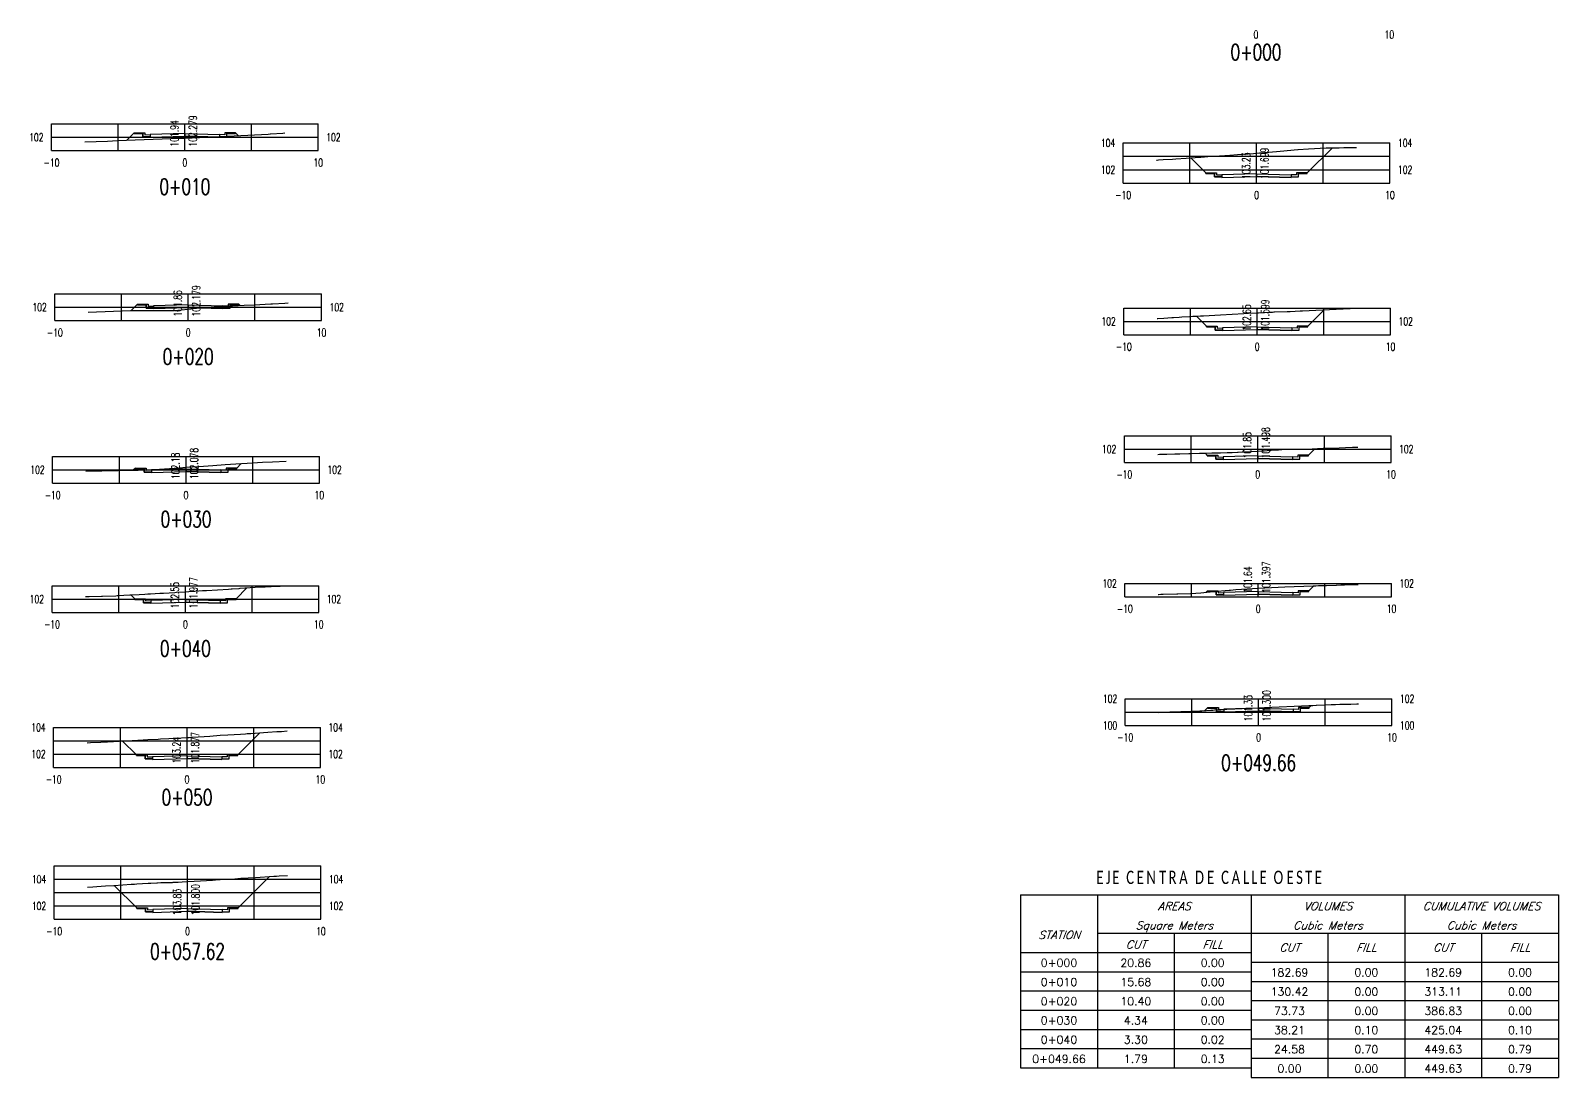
# Model space of a CAD drawing. Header units: metres. Extents: x 604533 to 608048, y 1310709 to 1311860.
# Drawn here: x 605366.2 to 605480.8, y 1311046 to 1311124.5 of the extents above; entities that cross this region are included whole.
import ezdxf
from ezdxf.enums import TextEntityAlignment as Align

# ---------------------------------------------------------------- set-up
doc = ezdxf.new("R2010")
doc.units = ezdxf.units.M
doc.header["$LTSCALE"] = 0.0254
doc.header["$MEASUREMENT"] = 0
for name, color, linetype in [('A CIVIL', 6, 'Continuous'), ('perfiles', 3, 'Continuous'), ('XDATUM', 5, 'Continuous'), ('XEG', 6, 'Continuous'), ('XFG', 1, 'Continuous'), ('XGRID', 2, 'Continuous'), ('XGRIDT', 4, 'Continuous')]:
    doc.layers.add(name, color=color, linetype=linetype)
doc.styles.add('ALINEAMIENTO', font='romans.shx', dxfattribs={"width": 0.7, "height": 1})
doc.styles.add('ALINEAMIENTO 2', font='romans.shx', dxfattribs={"width": 0.7, "height": 0.6})
doc.styles.add('C6O', font='COMPLEX', dxfattribs={"oblique": 20, "height": 0.083333})
doc.styles.add('S6', font='SIMPLEX', dxfattribs={"height": 0.083333})

# ---------------------------------------------------------------- blocks, each defined once
blk = doc.blocks.new('vtitmet')
for p, q in [((0, 0.6), (0, 0.2)), ((0, 0.6), (5.6, 0.6)), ((0.8, 0.6), (0.8, 0)), ((2.4, 0.6), (2.4, 0)), ((4, 0.6), (4, -0.1)), ((5.6, 0.6), (5.6, -0.1)), ((0, 0.2), (0, 0)), ((0.8, 0.2), (5.6, 0.2)), ((1.6, 0.2), (1.6, 0)), ((3.2, 0.2), (3.2, -0.1)), ((4.8, 0.2), (4.8, -0.1)), ((0, 0), (2.4, 0)), ((2.4, -0.1), (5.6, -0.1))]:
    blk.add_line(p, q)
at = {"style": 'C6O', "oblique": 20}
for s, height, p in [('AREAS', 0.0833, (1.6, 0.441)), ('VOLUMES', 0.0833, (3.2, 0.441)), ('CUMULATIVE VOLUMES', 0.08333, (4.8, 0.441)), ('Square Meters', 0.08333, (1.6, 0.241)), ('Cubic Meters', 0.08333, (3.2, 0.241)), ('Cubic Meters', 0.08333, (4.8, 0.241)), ('STATION', 0.0833, (0.4, 0.141)), ('CUT', 0.0833, (1.2, 0.041)), ('FILL', 0.0833, (2, 0.041)), ('CUT', 0.0833, (2.8, 0.01)), ('FILL', 0.0833, (3.6, 0.01)), ('CUT', 0.0833, (4.4, 0.01)), ('FILL', 0.0833, (5.2, 0.01))]:
    blk.add_text(s, height=height, dxfattribs=at).set_placement(p, align=Align.CENTER)
blk = doc.blocks.new('vtabimp')
for p, q in [((0, 0), (0, -0.2)), ((0.8, 0), (0.8, -0.2)), ((1.6, 0), (1.6, -0.2)), ((2.4, 0), (2.4, -0.3)), ((3.2, -0.1), (3.2, -0.3)), ((4, -0.1), (4, -0.3)), ((4.8, -0.1), (4.8, -0.3)), ((5.6, -0.1), (5.6, -0.3)), ((0, -0.2), (2.4, -0.2)), ((2.4, -0.3), (5.6, -0.3))]:
    blk.add_line(p, q)
at = {"style": 'S6'}
for tag, p in [('0000+00', (0.4, -0.149)), ('CUTA', (1.2, -0.149)), ('FILLA', (2, -0.149)), ('CUTV', (2.8, -0.249)), ('FILLV', (3.6, -0.249)), ('CUMCUTV', (4.4, -0.249)), ('CUMFILLV', (5.2, -0.249))]:
    blk.add_attdef(tag, text='', height=0.0833, dxfattribs=at).set_placement(p, align=Align.CENTER)

msp = doc.modelspace()

# ---------------------------------------------------------------- linework, layer by layer
at = {"layer": 'XDATUM', "ltscale": 20000}
for points in [[(605373.453, 1311116.239), (605374.007, 1311116.794), (605374.007, 1311116.744), (605374.657, 1311116.744), (605374.657, 1311116.494), (605375.207, 1311116.494), (605375.208, 1311116.464), (605377.807, 1311116.542), (605377.807, 1311116.742), (605377.807, 1311116.542), (605380.406, 1311116.464), (605380.407, 1311116.494), (605380.957, 1311116.494), (605380.957, 1311116.744), (605381.607, 1311116.744), (605381.607, 1311116.794), (605381.815, 1311116.586)], [(605453.239, 1311114.925), (605454.377, 1311113.788), (605454.377, 1311113.738), (605455.027, 1311113.738), (605455.027, 1311113.488), (605455.577, 1311113.488), (605455.577, 1311113.458), (605458.177, 1311113.536), (605458.177, 1311113.736), (605458.177, 1311113.536), (605460.776, 1311113.458), (605460.777, 1311113.488), (605461.327, 1311113.488), (605461.327, 1311113.738), (605461.977, 1311113.738), (605461.977, 1311113.788), (605463.861, 1311115.672)], [(605373.774, 1311103.478), (605374.254, 1311103.959), (605374.254, 1311103.909), (605374.904, 1311103.909), (605374.904, 1311103.659), (605375.454, 1311103.659), (605375.455, 1311103.629), (605378.054, 1311103.707), (605378.054, 1311103.907), (605378.054, 1311103.707), (605380.653, 1311103.629), (605380.654, 1311103.659), (605381.204, 1311103.659), (605381.204, 1311103.909), (605381.854, 1311103.909), (605381.854, 1311103.959), (605381.949, 1311103.864)], [(605453.678, 1311103.059), (605454.42, 1311102.317), (605454.42, 1311102.267), (605455.07, 1311102.267), (605455.07, 1311102.017), (605455.62, 1311102.017), (605455.621, 1311101.987), (605458.22, 1311102.065), (605458.22, 1311102.265), (605458.22, 1311102.065), (605460.819, 1311101.987), (605460.82, 1311102.017), (605461.37, 1311102.017), (605461.37, 1311102.267), (605462.02, 1311102.267), (605462.02, 1311102.317), (605463.239, 1311103.536)], [(605454.313, 1311092.788), (605454.46, 1311092.641), (605454.46, 1311092.591), (605455.11, 1311092.591), (605455.11, 1311092.341), (605455.66, 1311092.341), (605455.66, 1311092.311), (605458.26, 1311092.389), (605458.26, 1311092.589), (605458.26, 1311092.389), (605460.859, 1311092.311), (605460.86, 1311092.341), (605461.41, 1311092.341), (605461.41, 1311092.591), (605462.06, 1311092.591), (605462.06, 1311092.641), (605462.538, 1311093.12)], [(605373.925, 1311091.503), (605374.093, 1311091.67), (605374.093, 1311091.62), (605374.743, 1311091.62), (605374.743, 1311091.37), (605375.293, 1311091.37), (605375.294, 1311091.341), (605377.893, 1311091.419), (605377.893, 1311091.619), (605377.893, 1311091.419), (605380.492, 1311091.341), (605380.493, 1311091.37), (605381.043, 1311091.37), (605381.043, 1311091.62), (605381.693, 1311091.62), (605381.693, 1311091.67), (605382.035, 1311092.013)], [(605373.757, 1311082.166), (605374.045, 1311081.878), (605374.045, 1311081.828), (605374.695, 1311081.828), (605374.695, 1311081.578), (605375.245, 1311081.578), (605375.246, 1311081.549), (605377.845, 1311081.627), (605377.845, 1311081.827), (605377.845, 1311081.627), (605380.444, 1311081.549), (605380.445, 1311081.578), (605380.995, 1311081.578), (605380.995, 1311081.828), (605381.645, 1311081.828), (605381.645, 1311081.878), (605382.46, 1311082.694)], [(605454.387, 1311082.361), (605454.496, 1311082.47), (605454.496, 1311082.42), (605455.146, 1311082.42), (605455.146, 1311082.17), (605455.696, 1311082.17), (605455.697, 1311082.141), (605458.296, 1311082.219), (605458.296, 1311082.419), (605458.296, 1311082.219), (605460.895, 1311082.141), (605460.896, 1311082.17), (605461.446, 1311082.17), (605461.446, 1311082.42), (605462.096, 1311082.42), (605462.096, 1311082.47), (605462.467, 1311082.841)], [(605454.294, 1311073.496), (605454.53, 1311073.732), (605454.53, 1311073.682), (605455.18, 1311073.682), (605455.18, 1311073.432), (605455.73, 1311073.432), (605455.731, 1311073.402), (605458.33, 1311073.48), (605458.33, 1311073.681), (605458.33, 1311073.48), (605460.929, 1311073.402), (605460.93, 1311073.432), (605461.48, 1311073.432), (605461.48, 1311073.682), (605462.13, 1311073.682), (605462.13, 1311073.732), (605462.273, 1311073.876)], [(605373.113, 1311071.216), (605374.168, 1311070.161), (605374.168, 1311070.111), (605374.818, 1311070.111), (605374.818, 1311069.861), (605375.368, 1311069.861), (605375.368, 1311069.832), (605377.968, 1311069.91), (605377.968, 1311070.11), (605377.968, 1311069.91), (605380.567, 1311069.832), (605380.568, 1311069.861), (605381.118, 1311069.861), (605381.118, 1311070.111), (605381.768, 1311070.111), (605381.768, 1311070.161), (605383.433, 1311071.827)], [(605372.515, 1311060.389), (605374.208, 1311058.697), (605374.208, 1311058.647), (605374.858, 1311058.647), (605374.858, 1311058.397), (605375.408, 1311058.397), (605375.408, 1311058.367), (605378.008, 1311058.445), (605378.008, 1311058.645), (605378.008, 1311058.445), (605380.607, 1311058.367), (605380.608, 1311058.397), (605381.158, 1311058.397), (605381.158, 1311058.647), (605381.808, 1311058.647), (605381.808, 1311058.697), (605384.161, 1311061.05)]]:
    msp.add_lwpolyline(points, dxfattribs=at)
at = {"layer": 'XEG', "ltscale": 20000}
for points in [[(605370.307, 1311116.122), (605371.995, 1311116.184), (605372.762, 1311116.213), (605377.418, 1311116.391), (605377.807, 1311116.405), (605379.466, 1311116.463), (605384.048, 1311116.703), (605384.202, 1311116.712), (605384.227, 1311116.713), (605385.16, 1311116.776), (605385.307, 1311116.787)], [(605450.677, 1311114.756), (605450.711, 1311114.758), (605450.831, 1311114.766), (605451.173, 1311114.787), (605451.867, 1311114.831), (605452.122, 1311114.849), (605452.886, 1311114.9), (605453.57, 1311114.949), (605453.878, 1311114.97), (605453.998, 1311114.978), (605454.801, 1311115.037), (605454.821, 1311115.038), (605454.833, 1311115.039), (605455.387, 1311115.08), (605455.79, 1311115.107), (605456.182, 1311115.133), (605456.74, 1311115.17), (605457.023, 1311115.189), (605457.163, 1311115.199), (605457.958, 1311115.253), (605458.177, 1311115.27), (605458.404, 1311115.287), (605458.652, 1311115.306), (605458.76, 1311115.313), (605458.874, 1311115.321), (605459.105, 1311115.342), (605459.955, 1311115.414), (605461.262, 1311115.537), (605461.284, 1311115.539), (605461.287, 1311115.539), (605461.293, 1311115.539), (605462.061, 1311115.598), (605463.387, 1311115.663), (605463.713, 1311115.669), (605464.104, 1311115.677), (605464.368, 1311115.682), (605464.724, 1311115.689), (605464.961, 1311115.693), (605465.338, 1311115.699), (605465.612, 1311115.704), (605465.677, 1311115.706)], [(605370.554, 1311103.364), (605373.736, 1311103.478), (605374.263, 1311103.478), (605374.516, 1311103.478), (605375.108, 1311103.478), (605375.347, 1311103.478), (605375.923, 1311103.478), (605376.108, 1311103.478), (605376.325, 1311103.478), (605376.679, 1311103.478), (605376.882, 1311103.478), (605376.995, 1311103.478), (605378.054, 1311103.589), (605378.89, 1311103.676), (605379.389, 1311103.728), (605380.015, 1311103.764), (605380.738, 1311103.803), (605380.993, 1311103.816), (605381.384, 1311103.835), (605382.247, 1311103.88), (605383.013, 1311103.917), (605384.262, 1311103.978), (605384.326, 1311103.982), (605384.369, 1311103.984), (605385.296, 1311104.037), (605385.554, 1311104.051)], [(605450.72, 1311102.887), (605450.763, 1311102.889), (605451.211, 1311102.916), (605451.824, 1311102.951), (605451.941, 1311102.958), (605452.366, 1311102.982), (605452.578, 1311102.995), (605453.154, 1311103.029), (605453.405, 1311103.044), (605453.726, 1311103.061), (605453.971, 1311103.073), (605454.203, 1311103.085), (605455.48, 1311103.166), (605455.48, 1311103.166), (605455.48, 1311103.166), (605455.481, 1311103.166), (605457.224, 1311103.26), (605457.56, 1311103.278), (605458.22, 1311103.313), (605458.313, 1311103.318), (605458.647, 1311103.334), (605459.11, 1311103.353), (605459.373, 1311103.367), (605459.465, 1311103.371), (605459.528, 1311103.374), (605460.462, 1311103.408), (605460.479, 1311103.408), (605460.493, 1311103.409), (605460.513, 1311103.41), (605460.7, 1311103.416), (605461.445, 1311103.453), (605461.597, 1311103.461), (605461.615, 1311103.461), (605464.134, 1311103.577), (605465.72, 1311103.646)], [(605450.76, 1311092.698), (605450.902, 1311092.701), (605451.451, 1311092.72), (605452.038, 1311092.733), (605452.425, 1311092.746), (605453.091, 1311092.759), (605453.287, 1311092.766), (605453.9, 1311092.778), (605453.986, 1311092.781), (605454.377, 1311092.789), (605454.409, 1311092.791), (605454.832, 1311092.801), (605454.841, 1311092.802), (605455.47, 1311092.817), (605455.975, 1311092.841), (605456.317, 1311092.841), (605456.326, 1311092.841), (605456.354, 1311092.841), (605456.745, 1311092.868), (605456.759, 1311092.869), (605456.776, 1311092.87), (605456.807, 1311092.871), (605457.097, 1311092.894), (605457.166, 1311092.897), (605458.26, 1311092.937), (605458.29, 1311092.938), (605458.568, 1311092.953), (605458.675, 1311092.96), (605458.756, 1311092.965), (605458.959, 1311092.978), (605459.277, 1311093.001), (605459.608, 1311093.025), (605459.81, 1311093.031), (605460.06, 1311093.049), (605461.832, 1311093.089), (605461.843, 1311093.09), (605461.927, 1311093.091), (605463.173, 1311093.149), (605463.488, 1311093.159), (605464.364, 1311093.197), (605464.853, 1311093.212), (605465.37, 1311093.233), (605465.76, 1311093.245)], [(605370.393, 1311091.425), (605374.007, 1311091.505), (605374.299, 1311091.512), (605375.188, 1311091.541), (605377.387, 1311091.69), (605377.893, 1311091.725), (605378.848, 1311091.791), (605379.914, 1311091.871), (605380.834, 1311091.932), (605381.62, 1311091.988), (605382.488, 1311092.041), (605383.631, 1311092.1), (605384.385, 1311092.135), (605385.393, 1311092.185)], [(605370.345, 1311082.035), (605370.519, 1311082.04), (605370.622, 1311082.043), (605371.544, 1311082.069), (605371.64, 1311082.073), (605372.619, 1311082.099), (605372.733, 1311082.106), (605372.758, 1311082.107), (605372.784, 1311082.109), (605373.671, 1311082.161), (605373.867, 1311082.172), (605374.379, 1311082.202), (605374.805, 1311082.225), (605375.038, 1311082.239), (605375.225, 1311082.249), (605375.941, 1311082.288), (605376.088, 1311082.296), (605376.207, 1311082.303), (605377.043, 1311082.349), (605377.149, 1311082.356), (605377.187, 1311082.358), (605377.845, 1311082.399), (605378.114, 1311082.415), (605378.561, 1311082.443), (605379.14, 1311082.48), (605379.42, 1311082.501), (605380.253, 1311082.55), (605381.082, 1311082.599), (605381.281, 1311082.611), (605381.316, 1311082.613), (605381.336, 1311082.615), (605381.358, 1311082.616), (605381.888, 1311082.651), (605381.953, 1311082.656), (605382.298, 1311082.686), (605382.419, 1311082.692), (605382.706, 1311082.705), (605383.078, 1311082.735), (605383.551, 1311082.755), (605383.818, 1311082.774), (605384.273, 1311082.792), (605384.81, 1311082.817), (605384.907, 1311082.823), (605384.961, 1311082.827), (605385.345, 1311082.843)], [(605450.796, 1311082.203), (605450.831, 1311082.204), (605451.003, 1311082.206), (605451.182, 1311082.209), (605452.193, 1311082.239), (605452.282, 1311082.241), (605453.213, 1311082.27), (605453.24, 1311082.271), (605453.243, 1311082.271), (605453.992, 1311082.325), (605454.438, 1311082.366), (605454.95, 1311082.41), (605456.129, 1311082.521), (605456.221, 1311082.529), (605456.618, 1311082.563), (605458.296, 1311082.658), (605460.297, 1311082.771), (605462.427, 1311082.839), (605462.625, 1311082.848), (605462.824, 1311082.856), (605462.968, 1311082.861), (605463.345, 1311082.874), (605463.427, 1311082.876), (605464.136, 1311082.9), (605464.17, 1311082.901), (605464.494, 1311082.912), (605464.743, 1311082.92), (605464.766, 1311082.921), (605465.031, 1311082.93), (605465.275, 1311082.938), (605465.359, 1311082.938), (605465.573, 1311082.945), (605465.787, 1311082.944), (605465.796, 1311082.944)], [(605450.83, 1311073.358), (605450.892, 1311073.36), (605450.943, 1311073.362), (605451.53, 1311073.381), (605451.561, 1311073.381), (605451.577, 1311073.381), (605451.665, 1311073.385), (605452.489, 1311073.411), (605452.565, 1311073.415), (605453.141, 1311073.434), (605453.238, 1311073.44), (605453.484, 1311073.448), (605453.622, 1311073.457), (605453.933, 1311073.475), (605454.076, 1311073.483), (605454.747, 1311073.523), (605454.905, 1311073.533), (605455.012, 1311073.54), (605456.414, 1311073.623), (605456.433, 1311073.624), (605456.547, 1311073.631), (605456.929, 1311073.647), (605457.09, 1311073.654), (605457.373, 1311073.666), (605457.748, 1311073.683), (605458.33, 1311073.707), (605458.778, 1311073.727), (605462.093, 1311073.868), (605462.387, 1311073.881), (605462.645, 1311073.893), (605462.68, 1311073.894), (605463.302, 1311073.921), (605463.769, 1311073.94), (605464.083, 1311073.952), (605464.417, 1311073.962), (605464.727, 1311073.966), (605465.248, 1311073.98), (605465.689, 1311073.984), (605465.83, 1311073.987)], [(605370.468, 1311071.079), (605370.739, 1311071.093), (605371.502, 1311071.132), (605372.005, 1311071.159), (605373.337, 1311071.227), (605373.369, 1311071.229), (605373.452, 1311071.233), (605374.673, 1311071.295), (605374.745, 1311071.299), (605374.823, 1311071.303), (605374.933, 1311071.308), (605375.036, 1311071.314), (605375.796, 1311071.353), (605375.983, 1311071.363), (605376.616, 1311071.399), (605376.918, 1311071.415), (605377.112, 1311071.425), (605377.968, 1311071.474), (605378.119, 1311071.483), (605378.296, 1311071.494), (605378.377, 1311071.5), (605379.668, 1311071.583), (605380.466, 1311071.635), (605381.03, 1311071.671), (605381.987, 1311071.733), (605382.352, 1311071.756), (605382.49, 1311071.765), (605382.756, 1311071.783), (605384.038, 1311071.866), (605384.707, 1311071.91), (605385.066, 1311071.934), (605385.468, 1311071.961)], [(605370.508, 1311060.25), (605370.908, 1311060.278), (605371.2, 1311060.299), (605371.847, 1311060.345), (605372.49, 1311060.388), (605373.155, 1311060.432), (605373.777, 1311060.47), (605374.035, 1311060.486), (605374.21, 1311060.497), (605375.054, 1311060.547), (605375.167, 1311060.554), (605375.251, 1311060.559), (605375.713, 1311060.585), (605375.742, 1311060.587), (605375.761, 1311060.587), (605376.003, 1311060.595), (605376.028, 1311060.595), (605376.079, 1311060.597), (605376.494, 1311060.607), (605376.88, 1311060.615), (605376.922, 1311060.617), (605377.002, 1311060.622), (605377.312, 1311060.632), (605377.617, 1311060.649), (605377.948, 1311060.67), (605378.008, 1311060.673), (605378.5, 1311060.703), (605378.973, 1311060.732), (605379.87, 1311060.787), (605380.098, 1311060.802), (605380.796, 1311060.845), (605381.548, 1311060.89), (605382.002, 1311060.918), (605383.104, 1311060.985), (605384.483, 1311061.07), (605384.625, 1311061.079), (605384.681, 1311061.082), (605384.887, 1311061.095), (605385.508, 1311061.13)]]:
    msp.add_lwpolyline(points, dxfattribs=at)
at = {"layer": 'XFG', "ltscale": 20000}
for points in [[(605374.007, 1311116.794), (605374.007, 1311116.794), (605373.453, 1311116.239)], [(605374.007, 1311116.794), (605374.657, 1311116.794), (605374.657, 1311116.744), (605374.007, 1311116.744), (605374.007, 1311116.794)], [(605374.807, 1311116.644), (605375.207, 1311116.664), (605375.207, 1311116.494), (605374.657, 1311116.494), (605374.657, 1311116.794), (605374.807, 1311116.794), (605374.807, 1311116.644)], [(605377.807, 1311116.742), (605375.207, 1311116.664), (605375.207, 1311116.464), (605377.807, 1311116.542)], [(605377.807, 1311116.742), (605380.407, 1311116.664), (605380.407, 1311116.464), (605377.807, 1311116.542)], [(605380.807, 1311116.644), (605380.407, 1311116.664), (605380.407, 1311116.494), (605380.957, 1311116.494), (605380.957, 1311116.794), (605380.807, 1311116.794), (605380.807, 1311116.644)], [(605381.607, 1311116.794), (605380.957, 1311116.794), (605380.957, 1311116.744), (605381.607, 1311116.744), (605381.607, 1311116.794)], [(605381.607, 1311116.794), (605381.607, 1311116.794), (605381.815, 1311116.586)], [(605454.377, 1311113.788), (605454.377, 1311113.788), (605453.239, 1311114.925)], [(605461.977, 1311113.788), (605461.977, 1311113.788), (605463.861, 1311115.672)], [(605454.377, 1311113.788), (605455.027, 1311113.788), (605455.027, 1311113.738), (605454.377, 1311113.738), (605454.377, 1311113.788)], [(605455.177, 1311113.638), (605455.577, 1311113.658), (605455.577, 1311113.488), (605455.027, 1311113.488), (605455.027, 1311113.788), (605455.177, 1311113.788), (605455.177, 1311113.638)], [(605458.177, 1311113.736), (605455.577, 1311113.658), (605455.577, 1311113.458), (605458.177, 1311113.536)], [(605458.177, 1311113.736), (605460.777, 1311113.658), (605460.777, 1311113.458), (605458.177, 1311113.536)], [(605461.177, 1311113.638), (605460.777, 1311113.658), (605460.777, 1311113.488), (605461.327, 1311113.488), (605461.327, 1311113.788), (605461.177, 1311113.788), (605461.177, 1311113.638)], [(605461.977, 1311113.788), (605461.327, 1311113.788), (605461.327, 1311113.738), (605461.977, 1311113.738), (605461.977, 1311113.788)], [(605374.254, 1311103.959), (605374.254, 1311103.959), (605373.774, 1311103.478)], [(605374.254, 1311103.959), (605374.904, 1311103.959), (605374.904, 1311103.909), (605374.254, 1311103.909), (605374.254, 1311103.959)], [(605375.054, 1311103.809), (605375.454, 1311103.829), (605375.454, 1311103.659), (605374.904, 1311103.659), (605374.904, 1311103.959), (605375.054, 1311103.959), (605375.054, 1311103.809)], [(605378.054, 1311103.907), (605375.454, 1311103.829), (605375.454, 1311103.629), (605378.054, 1311103.707)], [(605378.054, 1311103.907), (605380.654, 1311103.829), (605380.654, 1311103.629), (605378.054, 1311103.707)], [(605381.054, 1311103.809), (605380.654, 1311103.829), (605380.654, 1311103.659), (605381.204, 1311103.659), (605381.204, 1311103.959), (605381.054, 1311103.959), (605381.054, 1311103.809)], [(605381.854, 1311103.959), (605381.204, 1311103.959), (605381.204, 1311103.909), (605381.854, 1311103.909), (605381.854, 1311103.959)], [(605381.854, 1311103.959), (605381.854, 1311103.959), (605381.949, 1311103.864)], [(605462.02, 1311102.317), (605462.02, 1311102.317), (605463.239, 1311103.536)], [(605454.42, 1311102.317), (605454.42, 1311102.317), (605453.678, 1311103.059)], [(605454.42, 1311102.317), (605455.07, 1311102.317), (605455.07, 1311102.267), (605454.42, 1311102.267), (605454.42, 1311102.317)], [(605455.22, 1311102.167), (605455.62, 1311102.187), (605455.62, 1311102.017), (605455.07, 1311102.017), (605455.07, 1311102.317), (605455.22, 1311102.317), (605455.22, 1311102.167)], [(605458.22, 1311102.265), (605455.62, 1311102.187), (605455.62, 1311101.987), (605458.22, 1311102.065)], [(605458.22, 1311102.265), (605460.82, 1311102.187), (605460.82, 1311101.987), (605458.22, 1311102.065)], [(605461.22, 1311102.167), (605460.82, 1311102.187), (605460.82, 1311102.017), (605461.37, 1311102.017), (605461.37, 1311102.317), (605461.22, 1311102.317), (605461.22, 1311102.167)], [(605462.02, 1311102.317), (605461.37, 1311102.317), (605461.37, 1311102.267), (605462.02, 1311102.267), (605462.02, 1311102.317)], [(605462.06, 1311092.641), (605462.06, 1311092.641), (605462.538, 1311093.12)], [(605381.693, 1311091.67), (605381.693, 1311091.67), (605382.035, 1311092.013)], [(605454.46, 1311092.641), (605454.46, 1311092.641), (605454.313, 1311092.788)], [(605454.46, 1311092.641), (605455.11, 1311092.641), (605455.11, 1311092.591), (605454.46, 1311092.591), (605454.46, 1311092.641)], [(605455.26, 1311092.491), (605455.66, 1311092.511), (605455.66, 1311092.341), (605455.11, 1311092.341), (605455.11, 1311092.641), (605455.26, 1311092.641), (605455.26, 1311092.491)], [(605458.26, 1311092.589), (605455.66, 1311092.511), (605455.66, 1311092.311), (605458.26, 1311092.389)], [(605458.26, 1311092.589), (605460.86, 1311092.511), (605460.86, 1311092.311), (605458.26, 1311092.389)], [(605461.26, 1311092.491), (605460.86, 1311092.511), (605460.86, 1311092.341), (605461.41, 1311092.341), (605461.41, 1311092.641), (605461.26, 1311092.641), (605461.26, 1311092.491)], [(605462.06, 1311092.641), (605461.41, 1311092.641), (605461.41, 1311092.591), (605462.06, 1311092.591), (605462.06, 1311092.641)], [(605374.093, 1311091.67), (605374.093, 1311091.67), (605373.925, 1311091.503)], [(605374.093, 1311091.67), (605374.743, 1311091.67), (605374.743, 1311091.62), (605374.093, 1311091.62), (605374.093, 1311091.67)], [(605374.893, 1311091.52), (605375.293, 1311091.54), (605375.293, 1311091.37), (605374.743, 1311091.37), (605374.743, 1311091.67), (605374.893, 1311091.67), (605374.893, 1311091.52)], [(605377.893, 1311091.619), (605375.293, 1311091.54), (605375.293, 1311091.341), (605377.893, 1311091.419)], [(605377.893, 1311091.619), (605380.493, 1311091.54), (605380.493, 1311091.341), (605377.893, 1311091.419)], [(605380.893, 1311091.52), (605380.493, 1311091.54), (605380.493, 1311091.37), (605381.043, 1311091.37), (605381.043, 1311091.67), (605380.893, 1311091.67), (605380.893, 1311091.52)], [(605381.693, 1311091.67), (605381.043, 1311091.67), (605381.043, 1311091.62), (605381.693, 1311091.62), (605381.693, 1311091.67)], [(605381.645, 1311081.878), (605381.645, 1311081.878), (605382.46, 1311082.694)], [(605462.096, 1311082.47), (605462.096, 1311082.47), (605462.467, 1311082.841)], [(605374.045, 1311081.878), (605374.045, 1311081.878), (605373.757, 1311082.166)], [(605374.045, 1311081.878), (605374.695, 1311081.878), (605374.695, 1311081.828), (605374.045, 1311081.828), (605374.045, 1311081.878)], [(605374.845, 1311081.728), (605375.245, 1311081.748), (605375.245, 1311081.578), (605374.695, 1311081.578), (605374.695, 1311081.878), (605374.845, 1311081.878), (605374.845, 1311081.728)], [(605377.845, 1311081.827), (605375.245, 1311081.748), (605375.245, 1311081.549), (605377.845, 1311081.627)], [(605377.845, 1311081.827), (605380.445, 1311081.748), (605380.445, 1311081.549), (605377.845, 1311081.627)], [(605380.845, 1311081.728), (605380.445, 1311081.748), (605380.445, 1311081.578), (605380.995, 1311081.578), (605380.995, 1311081.878), (605380.845, 1311081.878), (605380.845, 1311081.728)], [(605381.645, 1311081.878), (605380.995, 1311081.878), (605380.995, 1311081.828), (605381.645, 1311081.828), (605381.645, 1311081.878)], [(605454.496, 1311082.47), (605454.496, 1311082.47), (605454.387, 1311082.361)], [(605454.496, 1311082.47), (605455.146, 1311082.47), (605455.146, 1311082.42), (605454.496, 1311082.42), (605454.496, 1311082.47)], [(605455.296, 1311082.32), (605455.696, 1311082.34), (605455.696, 1311082.17), (605455.146, 1311082.17), (605455.146, 1311082.47), (605455.296, 1311082.47), (605455.296, 1311082.32)], [(605458.296, 1311082.419), (605455.696, 1311082.34), (605455.696, 1311082.141), (605458.296, 1311082.219)], [(605458.296, 1311082.419), (605460.896, 1311082.34), (605460.896, 1311082.141), (605458.296, 1311082.219)], [(605461.296, 1311082.32), (605460.896, 1311082.34), (605460.896, 1311082.17), (605461.446, 1311082.17), (605461.446, 1311082.47), (605461.296, 1311082.47), (605461.296, 1311082.32)], [(605462.096, 1311082.47), (605461.446, 1311082.47), (605461.446, 1311082.42), (605462.096, 1311082.42), (605462.096, 1311082.47)], [(605454.53, 1311073.732), (605454.53, 1311073.732), (605454.294, 1311073.496)], [(605454.53, 1311073.732), (605455.18, 1311073.732), (605455.18, 1311073.682), (605454.53, 1311073.682), (605454.53, 1311073.732)], [(605455.33, 1311073.582), (605455.73, 1311073.602), (605455.73, 1311073.432), (605455.18, 1311073.432), (605455.18, 1311073.732), (605455.33, 1311073.732), (605455.33, 1311073.582)], [(605458.33, 1311073.681), (605455.73, 1311073.602), (605455.73, 1311073.402), (605458.33, 1311073.48)], [(605458.33, 1311073.681), (605460.93, 1311073.602), (605460.93, 1311073.402), (605458.33, 1311073.48)], [(605461.33, 1311073.582), (605460.93, 1311073.602), (605460.93, 1311073.432), (605461.48, 1311073.432), (605461.48, 1311073.732), (605461.33, 1311073.732), (605461.33, 1311073.582)], [(605462.13, 1311073.732), (605461.48, 1311073.732), (605461.48, 1311073.682), (605462.13, 1311073.682), (605462.13, 1311073.732)], [(605462.13, 1311073.732), (605462.13, 1311073.732), (605462.273, 1311073.876)], [(605374.168, 1311070.161), (605374.168, 1311070.161), (605373.113, 1311071.216)], [(605381.768, 1311070.161), (605381.768, 1311070.161), (605383.433, 1311071.827)], [(605374.168, 1311070.161), (605374.818, 1311070.161), (605374.818, 1311070.111), (605374.168, 1311070.111), (605374.168, 1311070.161)], [(605374.968, 1311070.011), (605375.368, 1311070.031), (605375.368, 1311069.861), (605374.818, 1311069.861), (605374.818, 1311070.161), (605374.968, 1311070.161), (605374.968, 1311070.011)], [(605377.968, 1311070.11), (605375.368, 1311070.031), (605375.368, 1311069.832), (605377.968, 1311069.91)], [(605377.968, 1311070.11), (605380.568, 1311070.031), (605380.568, 1311069.832), (605377.968, 1311069.91)], [(605380.968, 1311070.011), (605380.568, 1311070.031), (605380.568, 1311069.861), (605381.118, 1311069.861), (605381.118, 1311070.161), (605380.968, 1311070.161), (605380.968, 1311070.011)], [(605381.768, 1311070.161), (605381.118, 1311070.161), (605381.118, 1311070.111), (605381.768, 1311070.111), (605381.768, 1311070.161)], [(605381.808, 1311058.697), (605381.808, 1311058.697), (605384.161, 1311061.05)], [(605374.208, 1311058.697), (605374.208, 1311058.697), (605372.515, 1311060.389)], [(605374.208, 1311058.697), (605374.858, 1311058.697), (605374.858, 1311058.647), (605374.208, 1311058.647), (605374.208, 1311058.697)], [(605375.008, 1311058.547), (605375.408, 1311058.567), (605375.408, 1311058.397), (605374.858, 1311058.397), (605374.858, 1311058.697), (605375.008, 1311058.697), (605375.008, 1311058.547)], [(605378.008, 1311058.645), (605375.408, 1311058.567), (605375.408, 1311058.367), (605378.008, 1311058.445)], [(605378.008, 1311058.645), (605380.608, 1311058.567), (605380.608, 1311058.367), (605378.008, 1311058.445)], [(605381.008, 1311058.547), (605380.608, 1311058.567), (605380.608, 1311058.397), (605381.158, 1311058.397), (605381.158, 1311058.697), (605381.008, 1311058.697), (605381.008, 1311058.547)], [(605381.808, 1311058.697), (605381.158, 1311058.697), (605381.158, 1311058.647), (605381.808, 1311058.647), (605381.808, 1311058.697)]]:
    msp.add_lwpolyline(points, dxfattribs=at)
at = {"layer": 'XGRID', "ltscale": 20000}
for p, q in [((605367.807, 1311115.463), (605367.807, 1311117.463)), ((605367.807, 1311117.463), (605387.807, 1311117.463)), ((605372.807, 1311115.463), (605372.807, 1311117.463)), ((605377.807, 1311115.463), (605377.807, 1311117.463)), ((605382.807, 1311115.463), (605382.807, 1311117.463)), ((605387.807, 1311115.463), (605387.807, 1311117.463)), ((605367.807, 1311116.463), (605387.807, 1311116.463)), ((605448.177, 1311113.037), (605448.177, 1311116.037)), ((605448.177, 1311116.037), (605468.177, 1311116.037)), ((605453.177, 1311113.037), (605453.177, 1311116.037)), ((605458.177, 1311113.037), (605458.177, 1311116.037)), ((605463.177, 1311113.037), (605463.177, 1311116.037)), ((605468.177, 1311113.037), (605468.177, 1311116.037)), ((605367.807, 1311115.463), (605387.807, 1311115.463)), ((605448.177, 1311115.037), (605468.177, 1311115.037)), ((605448.177, 1311114.037), (605468.177, 1311114.037)), ((605448.177, 1311113.037), (605468.177, 1311113.037)), ((605368.054, 1311102.728), (605368.054, 1311104.728)), ((605368.054, 1311104.728), (605388.054, 1311104.728)), ((605373.054, 1311102.728), (605373.054, 1311104.728)), ((605378.054, 1311102.728), (605378.054, 1311104.728)), ((605383.054, 1311102.728), (605383.054, 1311104.728)), ((605388.054, 1311102.728), (605388.054, 1311104.728)), ((605368.054, 1311103.728), (605388.054, 1311103.728)), ((605448.22, 1311101.666), (605448.22, 1311103.666)), ((605448.22, 1311103.666), (605468.22, 1311103.666)), ((605453.22, 1311101.666), (605453.22, 1311103.666)), ((605458.22, 1311101.666), (605458.22, 1311103.666)), ((605463.22, 1311101.666), (605463.22, 1311103.666)), ((605468.22, 1311101.666), (605468.22, 1311103.666)), ((605368.054, 1311102.728), (605388.054, 1311102.728)), ((605448.22, 1311102.666), (605468.22, 1311102.666)), ((605448.22, 1311101.666), (605468.22, 1311101.666)), ((605448.26, 1311092.091), (605448.26, 1311094.091)), ((605448.26, 1311094.091), (605468.26, 1311094.091)), ((605453.26, 1311092.091), (605453.26, 1311094.091)), ((605458.26, 1311092.091), (605458.26, 1311094.091)), ((605463.26, 1311092.091), (605463.26, 1311094.091)), ((605468.26, 1311092.091), (605468.26, 1311094.091)), ((605448.26, 1311093.091), (605468.26, 1311093.091)), ((605367.893, 1311090.541), (605367.893, 1311092.541)), ((605367.893, 1311092.541), (605387.893, 1311092.541)), ((605372.893, 1311090.541), (605372.893, 1311092.541)), ((605377.893, 1311090.541), (605377.893, 1311092.541)), ((605382.893, 1311090.541), (605382.893, 1311092.541)), ((605387.893, 1311090.541), (605387.893, 1311092.541)), ((605448.26, 1311092.091), (605468.26, 1311092.091)), ((605367.893, 1311091.541), (605387.893, 1311091.541)), ((605367.893, 1311090.541), (605387.893, 1311090.541)), ((605367.845, 1311080.849), (605367.845, 1311082.849)), ((605367.845, 1311082.849), (605387.845, 1311082.849)), ((605372.845, 1311080.849), (605372.845, 1311082.849)), ((605377.845, 1311080.849), (605377.845, 1311082.849)), ((605382.845, 1311080.849), (605382.845, 1311082.849)), ((605387.845, 1311080.849), (605387.845, 1311082.849)), ((605448.296, 1311082.021), (605448.296, 1311083.021)), ((605448.296, 1311083.021), (605468.296, 1311083.021)), ((605453.296, 1311082.021), (605453.296, 1311083.021)), ((605458.296, 1311082.021), (605458.296, 1311083.021)), ((605463.296, 1311082.021), (605463.296, 1311083.021)), ((605468.296, 1311082.021), (605468.296, 1311083.021)), ((605367.845, 1311081.849), (605387.845, 1311081.849)), ((605448.296, 1311082.021), (605468.296, 1311082.021)), ((605367.845, 1311080.849), (605387.845, 1311080.849)), ((605448.33, 1311072.381), (605448.33, 1311074.381)), ((605448.33, 1311074.381), (605468.33, 1311074.381)), ((605453.33, 1311072.381), (605453.33, 1311074.381)), ((605458.33, 1311072.381), (605458.33, 1311074.381)), ((605463.33, 1311072.381), (605463.33, 1311074.381)), ((605468.33, 1311072.381), (605468.33, 1311074.381)), ((605448.33, 1311073.381), (605468.33, 1311073.381)), ((605448.33, 1311072.381), (605468.33, 1311072.381)), ((605367.968, 1311069.233), (605367.968, 1311072.233)), ((605367.968, 1311072.233), (605387.968, 1311072.233)), ((605367.968, 1311071.233), (605387.968, 1311071.233)), ((605372.968, 1311069.233), (605372.968, 1311072.233)), ((605377.968, 1311069.233), (605377.968, 1311072.233)), ((605382.968, 1311069.233), (605382.968, 1311072.233)), ((605387.968, 1311069.233), (605387.968, 1311072.233)), ((605367.968, 1311070.233), (605387.968, 1311070.233)), ((605367.968, 1311069.233), (605387.968, 1311069.233)), ((605368.008, 1311057.845), (605368.008, 1311061.845)), ((605368.008, 1311061.845), (605388.008, 1311061.845)), ((605368.008, 1311060.845), (605388.008, 1311060.845)), ((605373.008, 1311057.845), (605373.008, 1311061.845)), ((605378.008, 1311057.845), (605378.008, 1311061.845)), ((605383.008, 1311057.845), (605383.008, 1311061.845)), ((605388.008, 1311057.845), (605388.008, 1311061.845)), ((605368.008, 1311059.845), (605388.008, 1311059.845)), ((605368.008, 1311058.845), (605388.008, 1311058.845)), ((605368.008, 1311057.845), (605388.008, 1311057.845))]:
    msp.add_line(p, q, dxfattribs=at)

# ---------------------------------------------------------------- block references
at = {"layer": 'A CIVIL', "ltscale": 20000, "xscale": 7.202881152460989, "yscale": 7.202881152460989, "zscale": 7.202881152460989}
msp.add_blockref('vtitmet', (605440.478, 1311055.355), dxfattribs=at)
for p, values in [((605440.478, 1311055.355), {'FILLV': '0.00', 'CUTV': '182.69', 'FILLA': '0.00', 'CUTA': '20.86', '0000+00': '0+000', 'CUMCUTV': '182.69', 'CUMFILLV': '0.00'}), ((605440.478, 1311053.915), {'FILLV': '0.00', 'CUTV': '130.42', 'FILLA': '0.00', 'CUTA': '15.68', '0000+00': '0+010', 'CUMCUTV': '313.11', 'CUMFILLV': '0.00'}), ((605440.478, 1311052.474), {'FILLV': '0.00', 'CUTV': '73.73', 'FILLA': '0.00', 'CUTA': '10.40', '0000+00': '0+020', 'CUMCUTV': '386.83', 'CUMFILLV': '0.00'}), ((605440.478, 1311051.034), {'FILLV': '0.10', 'CUTV': '38.21', 'FILLA': '0.00', 'CUTA': '4.34', '0000+00': '0+030', 'CUMCUTV': '425.04', 'CUMFILLV': '0.10'}), ((605440.478, 1311049.593), {'FILLV': '0.70', 'CUTV': '24.58', 'FILLA': '0.02', 'CUTA': '3.30', '0000+00': '0+040', 'CUMCUTV': '449.63', 'CUMFILLV': '0.79'}), ((605440.478, 1311048.152), {'FILLV': '0.00', 'CUTV': '0.00', 'FILLA': '0.13', 'CUTA': '1.79', '0000+00': '0+049.66', 'CUMCUTV': '449.63', 'CUMFILLV': '0.79'})]:
    msp.add_blockref('vtabimp', p, dxfattribs=at).add_auto_attribs(values)

# ---------------------------------------------------------------- texts
at = {"layer": 'perfiles', "ltscale": 20000, "insert": (605446.163, 1311061.489), "char_height": 1, "width": 31.01636, "attachment_point": 1, "style": 'ALINEAMIENTO'}
msp.add_mtext('{\\fCalibri|b0|i0|c0|p34;\\T1.35;EJE CENTRA DE CALLE OESTE }', dxfattribs=at)
at = {"layer": 'XGRIDT', "ltscale": 20000, "style": 'ALINEAMIENTO 2', "width": 0.7}
for s, p in [('0', (605458.131, 1311124.464)), ('10', (605468.131, 1311124.464)), ('-10', (605367.807, 1311114.863)), ('0', (605377.807, 1311114.863)), ('10', (605387.807, 1311114.863)), ('-10', (605448.177, 1311112.437)), ('0', (605458.177, 1311112.437)), ('10', (605468.177, 1311112.437)), ('-10', (605368.054, 1311102.128)), ('0', (605378.054, 1311102.128)), ('10', (605388.054, 1311102.128)), ('-10', (605448.22, 1311101.066)), ('0', (605458.22, 1311101.066)), ('10', (605468.22, 1311101.066)), ('-10', (605448.26, 1311091.491)), ('0', (605458.26, 1311091.491)), ('10', (605468.26, 1311091.491)), ('-10', (605367.893, 1311089.941)), ('0', (605377.893, 1311089.941)), ('10', (605387.893, 1311089.941)), ('-10', (605448.296, 1311081.421)), ('0', (605458.296, 1311081.421)), ('10', (605468.296, 1311081.421)), ('-10', (605367.845, 1311080.249)), ('0', (605377.845, 1311080.249)), ('10', (605387.845, 1311080.249)), ('-10', (605448.33, 1311071.781)), ('0', (605458.33, 1311071.781)), ('10', (605468.33, 1311071.781)), ('-10', (605367.968, 1311068.633)), ('0', (605377.968, 1311068.633)), ('10', (605387.968, 1311068.633)), ('-10', (605368.008, 1311057.245)), ('0', (605378.008, 1311057.245)), ('10', (605388.008, 1311057.245))]:
    msp.add_text(s, height=0.6, dxfattribs=at).set_placement(p, align=Align.TOP_CENTER)
for s, p in [('0+000', (605458.131, 1311121.89)), ('0+010', (605377.807, 1311111.801)), ('0+020', (605378.054, 1311099.066)), ('0+030', (605377.893, 1311086.878)), ('0+040', (605377.845, 1311077.187)), ('0+049.66', (605458.33, 1311068.618)), ('0+050', (605377.968, 1311066.032)), ('0+057.62', (605378.008, 1311054.479))]:
    msp.add_text(s, height=1.2, dxfattribs=at).set_placement(p, align=Align.BOTTOM_CENTER)
for s, p in [('101.94', (605377.507, 1311115.763)), ('103.23', (605457.877, 1311113.337)), ('101.86', (605377.754, 1311103.028)), ('102.65', (605457.92, 1311101.966)), ('101.85', (605457.96, 1311092.391)), ('102.18', (605377.593, 1311090.841)), ('101.64', (605457.996, 1311082.321)), ('102.55', (605377.545, 1311081.149)), ('101.33', (605458.03, 1311072.681)), ('103.24', (605377.668, 1311069.533)), ('103.83', (605377.708, 1311058.145))]:
    msp.add_text(s, height=0.6, rotation=90, dxfattribs=at).set_placement(p, align=Align.BOTTOM_LEFT)
for s, p in [('102.279', (605378.107, 1311115.763)), ('101.699', (605458.477, 1311113.337)), ('102.179', (605378.354, 1311103.028)), ('101.599', (605458.52, 1311101.966)), ('101.498', (605458.56, 1311092.391)), ('102.078', (605378.193, 1311090.841)), ('101.397', (605458.596, 1311082.321)), ('101.977', (605378.145, 1311081.149)), ('101.300', (605458.63, 1311072.681)), ('101.877', (605378.268, 1311069.533)), ('101.800', (605378.308, 1311058.145))]:
    msp.add_text(s, height=0.6, rotation=90, dxfattribs=at).set_placement(p, align=Align.TOP_LEFT)
for s, p in [('102', (605367.207, 1311116.463)), ('104', (605447.577, 1311116.037)), ('102', (605447.577, 1311114.037)), ('102', (605367.454, 1311103.728)), ('102', (605447.62, 1311102.666)), ('102', (605447.66, 1311093.091)), ('102', (605367.293, 1311091.541)), ('102', (605447.696, 1311083.021)), ('102', (605367.245, 1311081.849)), ('102', (605447.73, 1311074.381)), ('104', (605367.368, 1311072.233)), ('100', (605447.73, 1311072.381)), ('102', (605367.368, 1311070.233)), ('104', (605367.408, 1311060.845)), ('102', (605367.408, 1311058.845))]:
    msp.add_text(s, height=0.6, dxfattribs=at).set_placement(p, align=Align.MIDDLE_RIGHT)
for s, p in [('102', (605388.407, 1311116.463)), ('104', (605468.777, 1311116.037)), ('102', (605468.777, 1311114.037)), ('102', (605388.654, 1311103.728)), ('102', (605468.82, 1311102.666)), ('102', (605468.86, 1311093.091)), ('102', (605388.493, 1311091.541)), ('102', (605468.896, 1311083.021)), ('102', (605388.445, 1311081.849)), ('102', (605468.93, 1311074.381)), ('104', (605388.568, 1311072.233)), ('100', (605468.93, 1311072.381)), ('102', (605388.568, 1311070.233)), ('104', (605388.608, 1311060.845)), ('102', (605388.608, 1311058.845))]:
    msp.add_text(s, height=0.6, dxfattribs=at).set_placement(p, align=Align.MIDDLE_LEFT)

doc.saveas('drawing.dxf')
